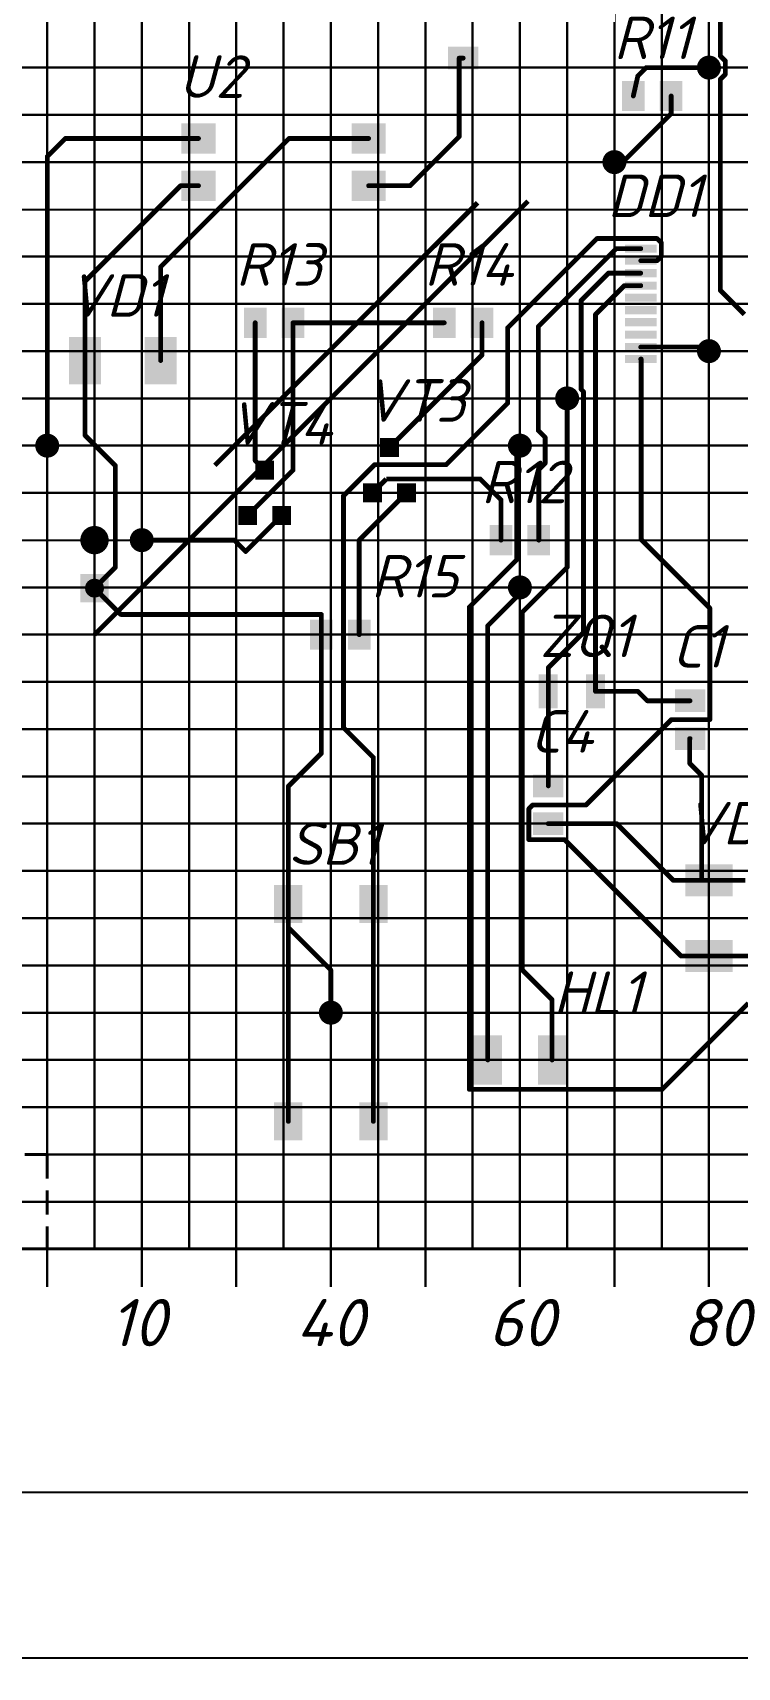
# Model space of a CAD drawing. Header units: millimetres. Extents: x -1529 to 2898, y -1337 to 2183.
# Drawn here: x 1326 to 1419.2, y -1104.4 to -888.2 of the extents above; entities that cross this region are included whole.
import ezdxf

# ---------------------------------------------------------------- set-up
doc = ezdxf.new("R2010")
doc.units = ezdxf.units.MM
doc.linetypes.add('невидимая2', pattern=[4.7625, 3.175, -1.5875])
doc.layers.get('0').update_dxf_attribs({"lineweight": 40})
doc.layers.add('2-тонкие', color=141, linetype='Continuous', lineweight=30)
doc.layers.add('Основная', color=7, linetype='Continuous', lineweight=40)
doc.layers.add('TopLayer', color=1, linetype='Continuous')
doc.layers.add('TopOverlay', color=2, linetype='Continuous')
doc.styles.get("Standard").update_dxf_attribs({"font": 'isocpeui.ttf', "height": 5})
doc.styles.add('стиль1', font='isocpeui.ttf')
doc.dimstyles.new('ISO-25', dxfattribs={"dimtxt": 2.5, "dimasz": 2.5, "dimexe": 1.25, "dimexo": 0.625, "dimtad": 1, "dimtxsty": 'Standard', "dimcen": 2.5, "dimadec": 0, "dimazin": 0, "dimtfac": 1, "dimtmove": 0, "dimatfit": 3, "dimfxl": 1, "dimarcsym": 0})

# ---------------------------------------------------------------- blocks, each defined once
blk = doc.blocks.new('*D15')
at = {"layer": 'Defpoints', "color": 0, "transparency": 16777216}
for p in [(1321.71, -1042.8), (1552.96, -1042.8), (1552.96, -1081.21)]:
    blk.add_point(p, dxfattribs=at)
at = {"layer": 'Основная', "color": 0, "lineweight": -2, "transparency": 16777216}
for p, q in [((1321.71, -1043.43), (1321.71, -1082.46)), ((1552.96, -1043.43), (1552.96, -1082.46)), ((1324.21, -1081.21), (1550.46, -1081.21))]:
    blk.add_line(p, q, dxfattribs=at)
at = {"layer": 'Основная', "color": 0, "transparency": 16777216}
for points in [[(1324.21, -1080.79), (1324.21, -1081.62), (1321.71, -1081.21)], [(1550.46, -1080.79), (1550.46, -1081.62), (1552.96, -1081.21)]]:
    blk.add_solid(points, dxfattribs=at)
at = {"layer": 'Основная', "color": 0, "transparency": 16777216, "insert": (1437.34, -1076.83), "char_height": 5, "attachment_point": 5}
blk.add_mtext('{\\H1.25x;92,5\\A1;\\C0;%%P0,2}', dxfattribs=at)
blk = doc.blocks.new('*D16')
at = {"layer": 'Defpoints', "color": 0, "transparency": 16777216}
for p in [(1315.46, -1049.05), (1559.21, -1049.05), (1559.21, -1103.14)]:
    blk.add_point(p, dxfattribs=at)
at = {"layer": 'Основная', "color": 0, "lineweight": -2, "transparency": 16777216}
for p, q in [((1315.46, -1049.68), (1315.46, -1104.39)), ((1559.21, -1049.68), (1559.21, -1104.39)), ((1317.96, -1103.14), (1556.71, -1103.14))]:
    blk.add_line(p, q, dxfattribs=at)
at = {"layer": 'Основная', "color": 0, "transparency": 16777216}
for points in [[(1317.96, -1102.72), (1317.96, -1103.55), (1315.46, -1103.14)], [(1556.71, -1102.72), (1556.71, -1103.55), (1559.21, -1103.14)]]:
    blk.add_solid(points, dxfattribs=at)
at = {"layer": 'Основная', "color": 0, "transparency": 16777216, "insert": (1437.34, -1098.76), "char_height": 5, "attachment_point": 5}
blk.add_mtext('{\\H1.25x;97,5h12}', dxfattribs=at)

msp = doc.modelspace()

# ---------------------------------------------------------------- linework, layer by layer
at = {"color": 0, "linetype": 'невидимая2'}
for p, q in [((1315.462, -1036.551), (1327.962, -1036.551)), ((1327.962, -1036.551), (1327.962, -1049.051))]:
    msp.add_line(p, q, dxfattribs=at)
at = {"color": 0}
msp.add_line((1559.212, -1049.051), (1315.462, -1049.051), dxfattribs=at)
at = {"layer": '2-тонкие', "color": 0}
for p, q in [((1334.212, -1049.051), (1334.212, -799.051)), ((1340.462, -799.051), (1340.462, -1049.051)), ((1346.712, -1049.051), (1346.712, -799.051)), ((1352.962, -799.051), (1352.962, -1049.051)), ((1359.212, -1049.051), (1359.212, -799.051)), ((1365.462, -799.051), (1365.462, -1049.051)), ((1371.712, -1049.051), (1371.712, -799.051)), ((1377.962, -1049.051), (1377.962, -799.051)), ((1384.212, -799.051), (1384.212, -1049.051)), ((1390.462, -1049.051), (1390.462, -799.051)), ((1396.712, -799.051), (1396.712, -1049.051)), ((1402.962, -1049.051), (1402.962, -799.051)), ((1409.212, -799.051), (1409.212, -1049.051)), ((1415.462, -1049.051), (1415.462, -799.051)), ((1327.962, -1036.551), (1327.962, -811.551)), ((1315.462, -892.801), (1559.212, -892.801)), ((1315.462, -899.051), (1559.212, -899.051)), ((1559.212, -905.301), (1315.462, -905.301)), ((1559.212, -917.801), (1315.462, -917.801)), ((1315.462, -924.051), (1559.212, -924.051)), ((1315.462, -930.301), (1559.212, -930.301)), ((1559.212, -936.551), (1315.462, -936.551)), ((1315.462, -942.801), (1559.212, -942.801)), ((1559.212, -949.051), (1315.462, -949.051)), ((1315.462, -961.551), (1559.212, -961.551)), ((1559.212, -967.801), (1315.462, -967.801)), ((1315.462, -974.051), (1559.212, -974.051)), ((1559.212, -980.301), (1315.462, -980.301)), ((1315.462, -986.551), (1559.212, -986.551)), ((1315.462, -992.801), (1559.212, -992.801)), ((1559.212, -999.051), (1315.462, -999.051)), ((1315.462, -1005.301), (1559.212, -1005.301)), ((1559.212, -1011.551), (1315.462, -1011.551)), ((1315.462, -1017.801), (1559.212, -1017.801)), ((1315.462, -1024.051), (1559.212, -1024.051)), ((1559.212, -1030.301), (1315.462, -1030.301)), ((1327.962, -1036.551), (1546.712, -1036.551)), ((1559.212, -1042.801), (1315.462, -1042.801)), ((1327.962, -1049.051), (1327.962, -1054.051)), ((1340.462, -1049.051), (1340.462, -1054.051)), ((1352.962, -1049.051), (1352.962, -1054.051)), ((1365.462, -1049.051), (1365.462, -1054.051)), ((1377.962, -1049.051), (1377.962, -1054.051)), ((1390.462, -1049.051), (1390.462, -1054.051)), ((1402.962, -1049.051), (1402.962, -1054.051)), ((1415.462, -1049.051), (1415.462, -1054.051))]:
    msp.add_line(p, q, dxfattribs=at)
at = {"layer": 'TopLayer', "color": 0, "const_width": 0.635}
for points in [[(1334.212, -967.801), (1391.53, -910.483)], [(1350.128, -945.409), (1384.862, -910.674)]]:
    msp.add_lwpolyline(points, dxfattribs=at)
at = {"layer": 'TopOverlay', "color": 0}
for p, q in [((1315.462, -911.551), (1559.212, -911.551)), ((1315.462, -955.301), (1559.212, -955.301))]:
    msp.add_line(p, q, dxfattribs=at)
at = {"layer": 'TopOverlay', "color": 0, "const_width": 0.635}
for points in [[(1416.976, -891.268), (1416.976, -881.183)], [(1382.432, -901.947), (1382.432, -891.551)], [(1382.432, -891.551), (1382.962, -891.551)], [(1406.054, -893.924), (1407.176, -892.801)], [(1407.176, -892.801), (1415.462, -892.801)], [(1416.976, -891.268), (1417.617, -891.909)], [(1417.617, -893.694), (1417.617, -891.909)], [(1405.462, -896.551), (1406.054, -893.924)], [(1416.976, -894.335), (1417.617, -893.694)], [(1416.976, -922.267), (1416.976, -894.335)], [(1410.462, -898.899), (1410.462, -896.551)], [(1404.06, -905.301), (1410.462, -898.899)], [(1327.962, -904.576), (1330.362, -902.176)], [(1330.362, -902.176), (1347.962, -902.176)], [(1342.962, -919.156), (1359.941, -902.176)], [(1359.941, -902.176), (1370.462, -902.176)], [(1375.953, -908.426), (1382.432, -901.947)], [(1327.962, -942.801), (1327.962, -904.576)], [(1402.962, -905.301), (1404.06, -905.301)], [(1332.962, -921.066), (1345.602, -908.426)], [(1345.602, -908.426), (1347.962, -908.426)], [(1370.462, -908.426), (1375.953, -908.426)], [(1388.845, -927.22), (1400.656, -915.409)], [(1392.909, -927.03), (1403.19, -916.749)], [(1400.656, -915.409), (1408.594, -915.409)], [(1403.19, -916.749), (1406.445, -916.749)], [(1408.594, -915.409), (1409.165, -915.981)], [(1409.165, -915.981), (1409.165, -917.765)], [(1342.962, -931.551), (1342.962, -919.156)], [(1408.594, -918.336), (1406.445, -918.336)], [(1409.165, -917.765), (1408.594, -918.336)], [(1332.962, -931.551), (1332.962, -921.066)], [(1398.561, -923.601), (1402.174, -919.987)], [(1402.174, -919.987), (1406.445, -919.987)], [(1400.462, -925.446), (1404.27, -921.638)], [(1404.27, -921.638), (1406.445, -921.638)], [(1416.976, -922.267), (1420.151, -925.442)], [(1398.561, -935.353), (1398.561, -923.601)], [(1400.462, -975.301), (1400.462, -925.446)], [(1355.462, -944.801), (1355.462, -926.551)], [(1360.462, -946.051), (1360.462, -926.551)], [(1360.462, -926.551), (1380.462, -926.551)], [(1385.462, -930.801), (1385.462, -926.551)], [(1388.845, -937.19), (1388.845, -927.22)], [(1392.909, -940.82), (1392.909, -927.03)], [(1406.445, -929.766), (1416.017, -929.766)], [(1415.482, -930.301), (1416.017, -929.766)], [(1332.962, -941.441), (1332.962, -931.551)], [(1373.212, -943.051), (1385.462, -930.801)], [(1406.498, -931.354), (1406.445, -931.354)], [(1406.498, -955.224), (1406.498, -931.354)], [(1415.462, -930.301), (1415.482, -930.301)], [(1398.561, -935.353), (1398.867, -935.659)], [(1398.867, -967.523), (1398.867, -935.659)], [(1380.717, -945.318), (1388.845, -937.19)], [(1396.712, -958.903), (1396.712, -936.551)], [(1332.962, -941.441), (1336.966, -945.445)], [(1390.052, -943.211), (1390.462, -942.801)], [(1392.909, -940.82), (1393.798, -941.709)], [(1393.798, -945.13), (1393.798, -941.709)], [(1355.462, -944.801), (1356.712, -946.051)], [(1390.052, -957.891), (1390.052, -943.211)], [(1336.966, -958.897), (1336.966, -945.445)], [(1354.462, -952.051), (1360.462, -946.051)], [(1367.128, -949.445), (1371.256, -945.318)], [(1370.962, -949.051), (1372.79, -947.223)], [(1371.256, -945.318), (1380.717, -945.318)], [(1372.79, -947.223), (1385.226, -947.223)], [(1385.226, -947.223), (1387.962, -949.959)], [(1392.962, -945.967), (1393.798, -945.13)], [(1392.962, -955.301), (1392.962, -945.967)], [(1369.212, -955.301), (1375.462, -949.051)], [(1367.128, -980.094), (1367.128, -949.445)], [(1387.962, -955.301), (1387.962, -949.959)], [(1354.202, -956.811), (1358.962, -952.051)], [(1340.462, -955.301), (1352.692, -955.301)], [(1352.692, -955.301), (1354.202, -956.811)], [(1369.212, -967.801), (1369.212, -955.301)], [(1415.579, -964.304), (1406.498, -955.224)], [(1383.765, -964.177), (1390.052, -957.891)], [(1334.212, -961.651), (1336.966, -958.897)], [(1390.759, -964.856), (1396.712, -958.903)], [(1334.212, -961.651), (1337.69, -965.13)], [(1389.861, -962.971), (1389.861, -960.748)], [(1389.861, -960.748), (1390.462, -961.349)], [(1390.462, -961.551), (1390.462, -961.349)], [(1383.765, -1027.931), (1383.765, -964.177)], [(1386.212, -966.62), (1389.861, -962.971)], [(1415.579, -979.036), (1415.579, -964.304)], [(1337.69, -965.13), (1364.212, -965.13)], [(1364.212, -967.801), (1364.212, -965.13)], [(1386.212, -1024.051), (1386.212, -966.62)], [(1390.759, -1012.129), (1390.759, -964.856)], [(1364.212, -983.487), (1364.212, -967.801)], [(1394.212, -972.178), (1398.867, -967.523)], [(1394.212, -975.301), (1394.212, -972.178)], [(1394.212, -987.801), (1394.212, -975.301)], [(1400.462, -975.301), (1406.054, -975.301)], [(1406.054, -975.301), (1407.304, -976.551)], [(1407.304, -976.551), (1412.962, -976.551)], [(1399.196, -990.339), (1410.499, -979.036)], [(1410.499, -979.036), (1415.579, -979.036)], [(1371.087, -984.053), (1367.128, -980.094)], [(1412.912, -984.815), (1412.912, -981.551)], [(1412.912, -981.551), (1412.962, -981.551)], [(1359.837, -987.863), (1364.212, -983.487)], [(1371.087, -1003.426), (1371.087, -984.053)], [(1412.912, -984.815), (1414.499, -986.402)], [(1359.837, -1003.426), (1359.837, -987.863)], [(1414.499, -1000.301), (1414.499, -986.402)], [(1391.644, -990.847), (1392.152, -990.339)], [(1392.152, -990.339), (1399.196, -990.339)], [(1391.644, -994.911), (1391.644, -990.847)], [(1394.212, -992.801), (1403.26, -992.801)], [(1403.26, -992.801), (1410.76, -1000.301)], [(1396.379, -994.911), (1391.644, -994.911)], [(1411.769, -1010.301), (1396.379, -994.911)], [(1410.76, -1000.301), (1414.499, -1000.301)], [(1414.499, -1000.301), (1415.462, -1000.301)], [(1415.462, -1000.301), (1420.287, -1000.301)], [(1359.837, -1006.543), (1359.837, -1003.426)], [(1371.087, -1032.176), (1371.087, -1003.426)], [(1359.837, -1006.543), (1365.462, -1012.168)], [(1359.837, -1032.176), (1359.837, -1006.543)], [(1394.712, -1016.081), (1390.759, -1012.129)], [(1415.462, -1010.301), (1411.769, -1010.301)], [(1415.462, -1010.301), (1424.151, -1010.301)], [(1365.462, -1017.801), (1365.462, -1012.168)], [(1394.712, -1024.051), (1394.712, -1016.081)], [(1420.672, -1016.551), (1409.292, -1027.931)], [(1409.292, -1027.931), (1383.765, -1027.931)]]:
    msp.add_lwpolyline(points, dxfattribs=at)
at = {"layer": 'TopOverlay', "color": 0}
for points, const_width in [([(1382.273, -891.551, 1), (1382.591, -891.551, 1)], 0.318), ([(1382.273, -891.551, 1), (1382.591, -891.551, 1)], 0.318), ([(1382.803, -891.551, 1), (1383.12, -891.551, 1)], 0.318), ([(1407.018, -892.801, 1), (1407.335, -892.801, 1)], 0.318), ([(1407.018, -892.801, 1), (1407.335, -892.801, 1)], 0.318), ([(1414.668, -892.801, 1), (1416.256, -892.801, 1)], 1.587), ([(1415.017, -892.801, 1), (1415.906, -892.801, 1)], 0.889), ([(1415.303, -892.801, 1), (1415.621, -892.801, 1)], 0.318), ([(1416.817, -891.268, 1), (1417.135, -891.268, 1)], 0.318), ([(1416.817, -891.268, 1), (1417.135, -891.268, 1)], 0.318), ([(1417.458, -891.909, 1), (1417.776, -891.909, 1)], 0.318), ([(1417.458, -891.909, 1), (1417.776, -891.909, 1)], 0.318), ([(1405.895, -893.924, 1), (1406.213, -893.924, 1)], 0.318), ([(1405.895, -893.924, 1), (1406.213, -893.924, 1)], 0.318), ([(1416.817, -894.335, 1), (1417.135, -894.335, 1)], 0.318), ([(1416.817, -894.335, 1), (1417.135, -894.335, 1)], 0.318), ([(1417.458, -893.694, 1), (1417.776, -893.694, 1)], 0.318), ([(1417.458, -893.694, 1), (1417.776, -893.694, 1)], 0.318), ([(1405.303, -896.551, 1), (1405.62, -896.551, 1)], 0.318), ([(1410.303, -896.551, 1), (1410.621, -896.551, 1)], 0.318), ([(1410.303, -898.899, 1), (1410.621, -898.899, 1)], 0.318), ([(1410.303, -898.899, 1), (1410.621, -898.899, 1)], 0.318), ([(1330.203, -902.176, 1), (1330.521, -902.176, 1)], 0.318), ([(1330.203, -902.176, 1), (1330.521, -902.176, 1)], 0.318), ([(1347.803, -902.176, 1), (1348.121, -902.176, 1)], 0.318), ([(1359.782, -902.176, 1), (1360.1, -902.176, 1)], 0.318), ([(1359.782, -902.176, 1), (1360.1, -902.176, 1)], 0.318), ([(1370.303, -902.176, 1), (1370.621, -902.176, 1)], 0.318), ([(1382.273, -901.947, 1), (1382.591, -901.947, 1)], 0.318), ([(1382.273, -901.947, 1), (1382.591, -901.947, 1)], 0.318), ([(1402.168, -905.301, 1), (1403.756, -905.301, 1)], 1.587), ([(1327.803, -904.576, 1), (1328.121, -904.576, 1)], 0.318), ([(1327.803, -904.576, 1), (1328.121, -904.576, 1)], 0.318), ([(1402.517, -905.301, 1), (1403.406, -905.301, 1)], 0.889), ([(1402.803, -905.301, 1), (1403.121, -905.301, 1)], 0.318), ([(1403.901, -905.301, 1), (1404.219, -905.301, 1)], 0.318), ([(1403.901, -905.301, 1), (1404.219, -905.301, 1)], 0.318), ([(1345.443, -908.426, 1), (1345.761, -908.426, 1)], 0.318), ([(1345.443, -908.426, 1), (1345.761, -908.426, 1)], 0.318), ([(1347.803, -908.426, 1), (1348.121, -908.426, 1)], 0.318), ([(1370.303, -908.426, 1), (1370.621, -908.426, 1)], 0.318), ([(1375.794, -908.426, 1), (1376.111, -908.426, 1)], 0.318), ([(1375.794, -908.426, 1), (1376.111, -908.426, 1)], 0.318), ([(1400.498, -915.409, 1), (1400.815, -915.409, 1)], 0.318), ([(1400.498, -915.409, 1), (1400.815, -915.409, 1)], 0.318), ([(1403.032, -916.749, 1), (1403.349, -916.749, 1)], 0.318), ([(1403.032, -916.749, 1), (1403.349, -916.749, 1)], 0.318), ([(1406.286, -916.749, 1), (1406.603, -916.749, 1)], 0.318), ([(1408.435, -915.409, 1), (1408.753, -915.409, 1)], 0.318), ([(1408.435, -915.409, 1), (1408.753, -915.409, 1)], 0.318), ([(1409.007, -915.981, 1), (1409.324, -915.981, 1)], 0.318), ([(1409.007, -915.981, 1), (1409.324, -915.981, 1)], 0.318), ([(1342.803, -919.156, 1), (1343.12, -919.156, 1)], 0.318), ([(1342.803, -919.156, 1), (1343.12, -919.156, 1)], 0.318), ([(1406.286, -918.336, 1), (1406.603, -918.336, 1)], 0.318), ([(1408.435, -918.336, 1), (1408.753, -918.336, 1)], 0.318), ([(1408.435, -918.336, 1), (1408.753, -918.336, 1)], 0.318), ([(1409.007, -917.765, 1), (1409.324, -917.765, 1)], 0.318), ([(1409.007, -917.765, 1), (1409.324, -917.765, 1)], 0.318), ([(1332.803, -921.066, 1), (1333.12, -921.066, 1)], 0.318), ([(1332.803, -921.066, 1), (1333.12, -921.066, 1)], 0.318), ([(1402.016, -919.987, 1), (1402.333, -919.987, 1)], 0.318), ([(1402.016, -919.987, 1), (1402.333, -919.987, 1)], 0.318), ([(1406.286, -919.987, 1), (1406.603, -919.987, 1)], 0.318), ([(1404.111, -921.638, 1), (1404.429, -921.638, 1)], 0.318), ([(1404.111, -921.638, 1), (1404.429, -921.638, 1)], 0.318), ([(1406.286, -921.638, 1), (1406.603, -921.638, 1)], 0.318), ([(1416.817, -922.267, 1), (1417.135, -922.267, 1)], 0.318), ([(1416.817, -922.267, 1), (1417.135, -922.267, 1)], 0.318), ([(1398.402, -923.601, 1), (1398.72, -923.601, 1)], 0.318), ([(1398.402, -923.601, 1), (1398.72, -923.601, 1)], 0.318), ([(1400.303, -925.446, 1), (1400.621, -925.446, 1)], 0.318), ([(1400.303, -925.446, 1), (1400.621, -925.446, 1)], 0.318), ([(1355.303, -926.551, 1), (1355.621, -926.551, 1)], 0.318), ([(1360.303, -926.551, 1), (1360.621, -926.551, 1)], 0.318), ([(1360.303, -926.551, 1), (1360.621, -926.551, 1)], 0.318), ([(1380.303, -926.551, 1), (1380.62, -926.551, 1)], 0.318), ([(1385.303, -926.551, 1), (1385.62, -926.551, 1)], 0.318), ([(1388.687, -927.22, 1), (1389.004, -927.22, 1)], 0.318), ([(1388.687, -927.22, 1), (1389.004, -927.22, 1)], 0.318), ([(1392.751, -927.03, 1), (1393.068, -927.03, 1)], 0.318), ([(1392.751, -927.03, 1), (1393.068, -927.03, 1)], 0.318), ([(1406.286, -929.766, 1), (1406.603, -929.766, 1)], 0.318), ([(1414.668, -930.301, 1), (1416.256, -930.301, 1)], 1.587), ([(1415.017, -930.301, 1), (1415.906, -930.301, 1)], 0.889), ([(1415.859, -929.766, 1), (1416.176, -929.766, 1)], 0.318), ([(1415.859, -929.766, 1), (1416.176, -929.766, 1)], 0.318), ([(1332.803, -931.551, 1), (1333.12, -931.551, 1)], 0.318), ([(1332.803, -931.551, 1), (1333.12, -931.551, 1)], 0.318), ([(1342.803, -931.551, 1), (1343.12, -931.551, 1)], 0.318), ([(1385.303, -930.801, 1), (1385.62, -930.801, 1)], 0.318), ([(1385.303, -930.801, 1), (1385.62, -930.801, 1)], 0.318), ([(1406.286, -931.354, 1), (1406.603, -931.354, 1)], 0.318), ([(1406.34, -931.354, 1), (1406.657, -931.354, 1)], 0.318), ([(1406.34, -931.354, 1), (1406.657, -931.354, 1)], 0.318), ([(1415.303, -930.301, 1), (1415.621, -930.301, 1)], 0.318), ([(1415.324, -930.301, 1), (1415.641, -930.301, 1)], 0.318), ([(1415.324, -930.301, 1), (1415.641, -930.301, 1)], 0.318), ([(1395.918, -936.551, 1), (1397.506, -936.551, 1)], 1.587), ([(1396.267, -936.551, 1), (1397.156, -936.551, 1)], 0.889), ([(1398.402, -935.353, 1), (1398.72, -935.353, 1)], 0.318), ([(1398.402, -935.353, 1), (1398.72, -935.353, 1)], 0.318), ([(1398.708, -935.659, 1), (1399.026, -935.659, 1)], 0.318), ([(1398.708, -935.659, 1), (1399.026, -935.659, 1)], 0.318), ([(1388.687, -937.19, 1), (1389.004, -937.19, 1)], 0.318), ([(1388.687, -937.19, 1), (1389.004, -937.19, 1)], 0.318), ([(1396.553, -936.551, 1), (1396.871, -936.551, 1)], 0.318), ([(1327.168, -942.801, 1), (1328.756, -942.801, 1)], 1.587), ([(1327.517, -942.801, 1), (1328.406, -942.801, 1)], 0.889), ([(1327.803, -942.801, 1), (1328.121, -942.801, 1)], 0.318), ([(1332.803, -941.441, 1), (1333.12, -941.441, 1)], 0.318), ([(1332.803, -941.441, 1), (1333.12, -941.441, 1)], 0.318), ([(1389.668, -942.801, 1), (1391.256, -942.801, 1)], 1.587), ([(1390.017, -942.801, 1), (1390.906, -942.801, 1)], 0.889), ([(1390.303, -942.801, 1), (1390.621, -942.801, 1)], 0.318), ([(1392.751, -940.82, 1), (1393.068, -940.82, 1)], 0.318), ([(1392.751, -940.82, 1), (1393.068, -940.82, 1)], 0.318), ([(1393.64, -941.709, 1), (1393.957, -941.709, 1)], 0.318), ([(1393.64, -941.709, 1), (1393.957, -941.709, 1)], 0.318), ([(1355.303, -944.801, 1), (1355.621, -944.801, 1)], 0.318), ([(1355.303, -944.801, 1), (1355.621, -944.801, 1)], 0.318), ([(1373.053, -943.051, 1), (1373.371, -943.051, 1)], 0.318), ([(1389.893, -943.211, 1), (1390.211, -943.211, 1)], 0.318), ([(1389.893, -943.211, 1), (1390.211, -943.211, 1)], 0.318), ([(1336.807, -945.445, 1), (1337.125, -945.445, 1)], 0.318), ([(1336.807, -945.445, 1), (1337.125, -945.445, 1)], 0.318), ([(1356.553, -946.051, 1), (1356.871, -946.051, 1)], 0.318), ([(1360.303, -946.051, 1), (1360.621, -946.051, 1)], 0.318), ([(1360.303, -946.051, 1), (1360.621, -946.051, 1)], 0.318), ([(1371.097, -945.318, 1), (1371.415, -945.318, 1)], 0.318), ([(1371.097, -945.318, 1), (1371.415, -945.318, 1)], 0.318), ([(1380.559, -945.318, 1), (1380.876, -945.318, 1)], 0.318), ([(1380.559, -945.318, 1), (1380.876, -945.318, 1)], 0.318), ([(1385.067, -947.223, 1), (1385.385, -947.223, 1)], 0.318), ([(1385.067, -947.223, 1), (1385.385, -947.223, 1)], 0.318), ([(1392.803, -945.967, 1), (1393.12, -945.967, 1)], 0.318), ([(1392.803, -945.967, 1), (1393.12, -945.967, 1)], 0.318), ([(1393.64, -945.13, 1), (1393.957, -945.13, 1)], 0.318), ([(1393.64, -945.13, 1), (1393.957, -945.13, 1)], 0.318), ([(1370.803, -949.051, 1), (1371.12, -949.051, 1)], 0.318), ([(1375.303, -949.051, 1), (1375.62, -949.051, 1)], 0.318), ([(1366.97, -949.445, 1), (1367.287, -949.445, 1)], 0.318), ([(1366.97, -949.445, 1), (1367.287, -949.445, 1)], 0.318), ([(1387.803, -949.959, 1), (1388.12, -949.959, 1)], 0.318), ([(1387.803, -949.959, 1), (1388.12, -949.959, 1)], 0.318), ([(1333.274, -955.301, 1), (1335.149, -955.301, 1)], 1.875), ([(1354.303, -952.051, 1), (1354.621, -952.051, 1)], 0.318), ([(1358.803, -952.051, 1), (1359.121, -952.051, 1)], 0.318), ([(1333.587, -955.301, 1), (1334.837, -955.301, 1)], 1.25), ([(1339.668, -955.301, 1), (1341.256, -955.301, 1)], 1.587), ([(1340.017, -955.301, 1), (1340.906, -955.301, 1)], 0.889), ([(1340.303, -955.301, 1), (1340.621, -955.301, 1)], 0.318), ([(1352.533, -955.301, 1), (1352.85, -955.301, 1)], 0.318), ([(1352.533, -955.301, 1), (1352.85, -955.301, 1)], 0.318), ([(1369.053, -955.301, 1), (1369.371, -955.301, 1)], 0.318), ([(1369.053, -955.301, 1), (1369.371, -955.301, 1)], 0.318), ([(1387.803, -955.301, 1), (1388.12, -955.301, 1)], 0.318), ([(1392.803, -955.301, 1), (1393.12, -955.301, 1)], 0.318), ([(1406.34, -955.224, 1), (1406.657, -955.224, 1)], 0.318), ([(1406.34, -955.224, 1), (1406.657, -955.224, 1)], 0.318), ([(1354.043, -956.811, 1), (1354.36, -956.811, 1)], 0.318), ([(1354.043, -956.811, 1), (1354.36, -956.811, 1)], 0.318), ([(1389.893, -957.891, 1), (1390.211, -957.891, 1)], 0.318), ([(1389.893, -957.891, 1), (1390.211, -957.891, 1)], 0.318), ([(1336.807, -958.897, 1), (1337.125, -958.897, 1)], 0.318), ([(1336.807, -958.897, 1), (1337.125, -958.897, 1)], 0.318), ([(1396.553, -958.903, 1), (1396.871, -958.903, 1)], 0.318), ([(1396.553, -958.903, 1), (1396.871, -958.903, 1)], 0.318), ([(1333.587, -961.651, 1), (1334.837, -961.651, 1)], 1.25), ([(1334.053, -961.651, 1), (1334.371, -961.651, 1)], 0.318), ([(1334.053, -961.651, 1), (1334.371, -961.651, 1)], 0.318), ([(1389.668, -961.551, 1), (1391.256, -961.551, 1)], 1.587), ([(1389.703, -960.748, 1), (1390.02, -960.748, 1)], 0.318), ([(1389.703, -960.748, 1), (1390.02, -960.748, 1)], 0.318), ([(1390.017, -961.551, 1), (1390.906, -961.551, 1)], 0.889), ([(1390.303, -961.349, 1), (1390.621, -961.349, 1)], 0.318), ([(1390.303, -961.349, 1), (1390.621, -961.349, 1)], 0.318), ([(1390.303, -961.551, 1), (1390.621, -961.551, 1)], 0.318), ([(1383.607, -964.177, 1), (1383.924, -964.177, 1)], 0.318), ([(1383.607, -964.177, 1), (1383.924, -964.177, 1)], 0.318), ([(1389.703, -962.971, 1), (1390.02, -962.971, 1)], 0.318), ([(1389.703, -962.971, 1), (1390.02, -962.971, 1)], 0.318), ([(1415.42, -964.304, 1), (1415.738, -964.304, 1)], 0.318), ([(1415.42, -964.304, 1), (1415.738, -964.304, 1)], 0.318), ([(1337.532, -965.13, 1), (1337.849, -965.13, 1)], 0.318), ([(1337.532, -965.13, 1), (1337.849, -965.13, 1)], 0.318), ([(1364.053, -965.13, 1), (1364.371, -965.13, 1)], 0.318), ([(1364.053, -965.13, 1), (1364.371, -965.13, 1)], 0.318), ([(1386.053, -966.62, 1), (1386.371, -966.62, 1)], 0.318), ([(1386.053, -966.62, 1), (1386.371, -966.62, 1)], 0.318), ([(1390.6, -964.856, 1), (1390.918, -964.856, 1)], 0.318), ([(1390.6, -964.856, 1), (1390.918, -964.856, 1)], 0.318), ([(1364.053, -967.801, 1), (1364.371, -967.801, 1)], 0.318), ([(1364.053, -967.801, 1), (1364.371, -967.801, 1)], 0.318), ([(1369.053, -967.801, 1), (1369.371, -967.801, 1)], 0.318), ([(1398.708, -967.523, 1), (1399.026, -967.523, 1)], 0.318), ([(1398.708, -967.523, 1), (1399.026, -967.523, 1)], 0.318), ([(1394.053, -972.178, 1), (1394.371, -972.178, 1)], 0.318), ([(1394.053, -972.178, 1), (1394.371, -972.178, 1)], 0.318), ([(1394.053, -975.301, 1), (1394.371, -975.301, 1)], 0.318), ([(1394.053, -975.301, 1), (1394.371, -975.301, 1)], 0.318), ([(1400.303, -975.301, 1), (1400.621, -975.301, 1)], 0.318), ([(1400.303, -975.301, 1), (1400.621, -975.301, 1)], 0.318), ([(1405.895, -975.301, 1), (1406.213, -975.301, 1)], 0.318), ([(1405.895, -975.301, 1), (1406.213, -975.301, 1)], 0.318), ([(1407.145, -976.551, 1), (1407.462, -976.551, 1)], 0.318), ([(1407.145, -976.551, 1), (1407.462, -976.551, 1)], 0.318), ([(1412.803, -976.551, 1), (1413.121, -976.551, 1)], 0.318), ([(1410.34, -979.036, 1), (1410.658, -979.036, 1)], 0.318), ([(1410.34, -979.036, 1), (1410.658, -979.036, 1)], 0.318), ([(1415.42, -979.036, 1), (1415.738, -979.036, 1)], 0.318), ([(1415.42, -979.036, 1), (1415.738, -979.036, 1)], 0.318), ([(1366.97, -980.094, 1), (1367.287, -980.094, 1)], 0.318), ([(1366.97, -980.094, 1), (1367.287, -980.094, 1)], 0.318), ([(1412.753, -981.551, 1), (1413.071, -981.551, 1)], 0.318), ([(1412.753, -981.551, 1), (1413.071, -981.551, 1)], 0.318), ([(1412.803, -981.551, 1), (1413.121, -981.551, 1)], 0.318), ([(1364.053, -983.487, 1), (1364.371, -983.487, 1)], 0.318), ([(1364.053, -983.487, 1), (1364.371, -983.487, 1)], 0.318), ([(1370.928, -984.053, 1), (1371.245, -984.053, 1)], 0.318), ([(1370.928, -984.053, 1), (1371.245, -984.053, 1)], 0.318), ([(1412.753, -984.815, 1), (1413.071, -984.815, 1)], 0.318), ([(1412.753, -984.815, 1), (1413.071, -984.815, 1)], 0.318), ([(1359.678, -987.863, 1), (1359.995, -987.863, 1)], 0.318), ([(1359.678, -987.863, 1), (1359.995, -987.863, 1)], 0.318), ([(1394.053, -987.801, 1), (1394.371, -987.801, 1)], 0.318), ([(1414.341, -986.402, 1), (1414.658, -986.402, 1)], 0.318), ([(1414.341, -986.402, 1), (1414.658, -986.402, 1)], 0.318), ([(1391.993, -990.339, 1), (1392.311, -990.339, 1)], 0.318), ([(1391.993, -990.339, 1), (1392.311, -990.339, 1)], 0.318), ([(1399.037, -990.339, 1), (1399.355, -990.339, 1)], 0.318), ([(1399.037, -990.339, 1), (1399.355, -990.339, 1)], 0.318), ([(1391.485, -990.847, 1), (1391.803, -990.847, 1)], 0.318), ([(1391.485, -990.847, 1), (1391.803, -990.847, 1)], 0.318), ([(1394.053, -992.801, 1), (1394.371, -992.801, 1)], 0.318), ([(1403.101, -992.801, 1), (1403.419, -992.801, 1)], 0.318), ([(1403.101, -992.801, 1), (1403.419, -992.801, 1)], 0.318), ([(1391.485, -994.911, 1), (1391.803, -994.911, 1)], 0.318), ([(1391.485, -994.911, 1), (1391.803, -994.911, 1)], 0.318), ([(1396.22, -994.911, 1), (1396.538, -994.911, 1)], 0.318), ([(1396.22, -994.911, 1), (1396.538, -994.911, 1)], 0.318), ([(1410.601, -1000.301, 1), (1410.918, -1000.301, 1)], 0.318), ([(1410.601, -1000.301, 1), (1410.918, -1000.301, 1)], 0.318), ([(1414.341, -1000.301, 1), (1414.658, -1000.301, 1)], 0.318), ([(1414.341, -1000.301, 1), (1414.658, -1000.301, 1)], 0.318), ([(1414.341, -1000.301, 1), (1414.658, -1000.301, 1)], 0.318), ([(1415.303, -1000.301, 1), (1415.621, -1000.301, 1)], 0.318), ([(1415.303, -1000.301, 1), (1415.621, -1000.301, 1)], 0.318), ([(1359.678, -1003.426, 1), (1359.995, -1003.426, 1)], 0.318), ([(1359.678, -1003.426, 1), (1359.995, -1003.426, 1)], 0.318), ([(1370.928, -1003.426, 1), (1371.245, -1003.426, 1)], 0.318), ([(1370.928, -1003.426, 1), (1371.245, -1003.426, 1)], 0.318), ([(1359.678, -1006.543, 1), (1359.995, -1006.543, 1)], 0.318), ([(1359.678, -1006.543, 1), (1359.995, -1006.543, 1)], 0.318), ([(1359.678, -1006.543, 1), (1359.995, -1006.543, 1)], 0.318), ([(1390.6, -1012.129, 1), (1390.918, -1012.129, 1)], 0.318), ([(1390.6, -1012.129, 1), (1390.918, -1012.129, 1)], 0.318), ([(1411.61, -1010.301, 1), (1411.928, -1010.301, 1)], 0.318), ([(1411.61, -1010.301, 1), (1411.928, -1010.301, 1)], 0.318), ([(1415.303, -1010.301, 1), (1415.621, -1010.301, 1)], 0.318), ([(1415.303, -1010.301, 1), (1415.621, -1010.301, 1)], 0.318), ([(1365.303, -1012.168, 1), (1365.621, -1012.168, 1)], 0.318), ([(1365.303, -1012.168, 1), (1365.621, -1012.168, 1)], 0.318), ([(1394.553, -1016.081, 1), (1394.871, -1016.081, 1)], 0.318), ([(1394.553, -1016.081, 1), (1394.871, -1016.081, 1)], 0.318), ([(1364.668, -1017.801, 1), (1366.256, -1017.801, 1)], 1.587), ([(1365.017, -1017.801, 1), (1365.906, -1017.801, 1)], 0.889), ([(1365.303, -1017.801, 1), (1365.621, -1017.801, 1)], 0.318), ([(1386.053, -1024.051, 1), (1386.371, -1024.051, 1)], 0.318), ([(1394.553, -1024.051, 1), (1394.871, -1024.051, 1)], 0.318), ([(1383.607, -1027.931, 1), (1383.924, -1027.931, 1)], 0.318), ([(1383.607, -1027.931, 1), (1383.924, -1027.931, 1)], 0.318), ([(1409.134, -1027.931, 1), (1409.451, -1027.931, 1)], 0.318), ([(1409.134, -1027.931, 1), (1409.451, -1027.931, 1)], 0.318), ([(1359.678, -1032.176, 1), (1359.995, -1032.176, 1)], 0.318), ([(1370.928, -1032.176, 1), (1371.245, -1032.176, 1)], 0.318)]:
    msp.add_lwpolyline(points, format="xyb", close=True, dxfattribs=dict(at, const_width=const_width))
for points in [[(1380.962, -893.051), (1384.962, -893.051), (1380.962, -890.051), (1384.962, -890.051)], [(1406.962, -898.551), (1406.962, -894.551), (1403.962, -898.551), (1403.962, -894.551)], [(1411.962, -898.551), (1411.962, -894.551), (1408.962, -898.551), (1408.962, -894.551)], [(1350.212, -900.176), (1345.712, -900.176), (1350.212, -904.176), (1345.712, -904.176)], [(1372.712, -900.176), (1368.212, -900.176), (1372.712, -904.176), (1368.212, -904.176)], [(1350.212, -906.426), (1345.712, -906.426), (1350.212, -910.426), (1345.712, -910.426)], [(1372.712, -906.426), (1368.212, -906.426), (1372.712, -910.426), (1368.212, -910.426)], [(1408.54, -916.209), (1404.349, -916.209), (1408.54, -917.288), (1404.349, -917.288)], [(1408.54, -917.796), (1404.349, -917.796), (1408.54, -918.876), (1404.349, -918.876)], [(1408.54, -919.447), (1404.349, -919.447), (1408.54, -920.527), (1404.349, -920.527)], [(1408.54, -921.098), (1404.349, -921.098), (1408.54, -922.178), (1404.349, -922.178)], [(1408.54, -922.686), (1404.349, -922.686), (1408.54, -923.765), (1404.349, -923.765)], [(1353.962, -924.551), (1353.962, -928.551), (1356.962, -924.551), (1356.962, -928.551)], [(1358.962, -924.551), (1358.962, -928.551), (1361.962, -924.551), (1361.962, -928.551)], [(1378.962, -924.551), (1378.962, -928.551), (1381.962, -924.551), (1381.962, -928.551)], [(1383.962, -924.551), (1383.962, -928.551), (1386.962, -924.551), (1386.962, -928.551)], [(1408.54, -924.337), (1404.349, -924.337), (1408.54, -925.416), (1404.349, -925.416)], [(1408.54, -925.924), (1404.349, -925.924), (1408.54, -927.004), (1404.349, -927.004)], [(1335.087, -934.676), (1335.087, -928.426), (1330.837, -934.676), (1330.837, -928.426)], [(1345.087, -934.676), (1345.087, -928.426), (1340.837, -934.676), (1340.837, -928.426)], [(1408.54, -927.575), (1404.349, -927.575), (1408.54, -928.655), (1404.349, -928.655)], [(1408.54, -929.226), (1404.349, -929.226), (1408.54, -930.306), (1404.349, -930.306)], [(1408.54, -930.814), (1404.349, -930.814), (1408.54, -931.893), (1404.349, -931.893)], [(1371.962, -944.301), (1374.462, -944.301), (1371.962, -941.801), (1374.462, -941.801)], [(1355.462, -947.301), (1357.962, -947.301), (1355.462, -944.801), (1357.962, -944.801)], [(1369.712, -950.301), (1372.212, -950.301), (1369.712, -947.801), (1372.212, -947.801)], [(1374.212, -950.301), (1376.712, -950.301), (1374.212, -947.801), (1376.712, -947.801)], [(1353.212, -953.301), (1355.712, -953.301), (1353.212, -950.801), (1355.712, -950.801)], [(1357.712, -953.301), (1360.212, -953.301), (1357.712, -950.801), (1360.212, -950.801)], [(1386.462, -953.301), (1386.462, -957.301), (1389.462, -953.301), (1389.462, -957.301)], [(1391.462, -953.301), (1391.462, -957.301), (1394.462, -953.301), (1394.462, -957.301)], [(1332.337, -963.526), (1336.087, -963.526), (1332.337, -959.776), (1336.087, -959.776)], [(1362.712, -965.801), (1362.712, -969.801), (1365.712, -965.801), (1365.712, -969.801)], [(1367.712, -965.801), (1367.712, -969.801), (1370.712, -965.801), (1370.712, -969.801)], [(1395.462, -973.051), (1392.962, -973.051), (1395.462, -977.551), (1392.962, -977.551)], [(1401.712, -973.051), (1399.212, -973.051), (1401.712, -977.551), (1399.212, -977.551)], [(1414.962, -975.051), (1410.962, -975.051), (1414.962, -978.051), (1410.962, -978.051)], [(1414.962, -980.051), (1410.962, -980.051), (1414.962, -983.051), (1410.962, -983.051)], [(1396.212, -986.301), (1392.212, -986.301), (1396.212, -989.301), (1392.212, -989.301)], [(1396.212, -991.301), (1392.212, -991.301), (1396.212, -994.301), (1392.212, -994.301)], [(1412.337, -1002.426), (1418.587, -1002.426), (1412.337, -998.176), (1418.587, -998.176)], [(1357.962, -1000.926), (1357.962, -1005.926), (1361.712, -1000.926), (1361.712, -1005.926)], [(1369.212, -1000.926), (1369.212, -1005.926), (1372.962, -1000.926), (1372.962, -1005.926)], [(1412.337, -1012.426), (1418.587, -1012.426), (1412.337, -1008.176), (1418.587, -1008.176)], [(1384.337, -1020.801), (1384.337, -1027.301), (1388.087, -1020.801), (1388.087, -1027.301)], [(1392.837, -1020.801), (1392.837, -1027.301), (1396.587, -1020.801), (1396.587, -1027.301)], [(1357.962, -1029.676), (1357.962, -1034.676), (1361.712, -1029.676), (1361.712, -1034.676)], [(1369.212, -1029.676), (1369.212, -1034.676), (1372.962, -1029.676), (1372.962, -1034.676)]]:
    msp.add_solid(points, dxfattribs=at)

# ---------------------------------------------------------------- texts
at = {"layer": 'TopOverlay', "color": 0, "style": 'стиль1'}
for s, p in [('R11', (1402.829, -891.675)), ('U2', (1345.322, -896.805)), ('DD1', (1402.026, -912.569)), ('R13', (1352.873, -921.65)), ('R14', (1377.817, -921.65)), ('VD1', (1330.695, -925.753)), ('VT3', (1369.842, -939.651)), ('VT4', (1351.868, -942.669)), ('R12', (1385.319, -950.419)), ('R15', (1370.756, -962.879)), ('ZQ1', (1393.092, -970.776)), ('C1', (1410.581, -972.161)), ('C4', (1391.831, -983.411)), ('VD4', (1412.21, -995.543)), ('SB1', (1359.837, -998.24)), ('HL1', (1394.871, -1017.97))]:
    msp.add_text(s, height=5.625, dxfattribs=at).set_placement(p)
at = {"layer": 'TopOverlay', "color": 0, "char_height": 6.25, "attachment_point": 1, "style": 'стиль1'}
for s, width, insert in [('10', 6.85331, (1336.201, -1055.67)), ('40', 13.43978, (1360.834, -1055.67)), ('60', 6.85331, (1386.272, -1055.668)), ('80', 6.85331, (1411.907, -1055.67))]:
    msp.add_mtext_dynamic_manual_height_columns(s, width=width, gutter_width=20, heights=[0], dxfattribs=dict(at, insert=insert))

# ---------------------------------------------------------------- dimensions: what is measured, and where the dimension line sits
at = {"layer": 'Основная'}
for base, p1, p2, text, picture, middle in [((1552.962, -1081.206), (1321.712, -1042.801), (1552.962, -1042.801), '{\\H1.25x;92,5\\A1;\\C0;%%P0,2}', '*D15', (1437.337, -1076.831)), ((1559.212, -1103.136), (1315.462, -1049.051), (1559.212, -1049.051), '{\\H1.25x;97,5h12}', '*D16', (1437.337, -1098.761))]:
    dim = msp.add_linear_dim(base=base, p1=p1, p2=p2, text=text, dimstyle='ISO-25', dxfattribs=at)
    dim.commit()
    dim.dimension.update_dxf_attribs({"geometry": picture, "text_midpoint": middle})

doc.saveas('drawing.dxf')
